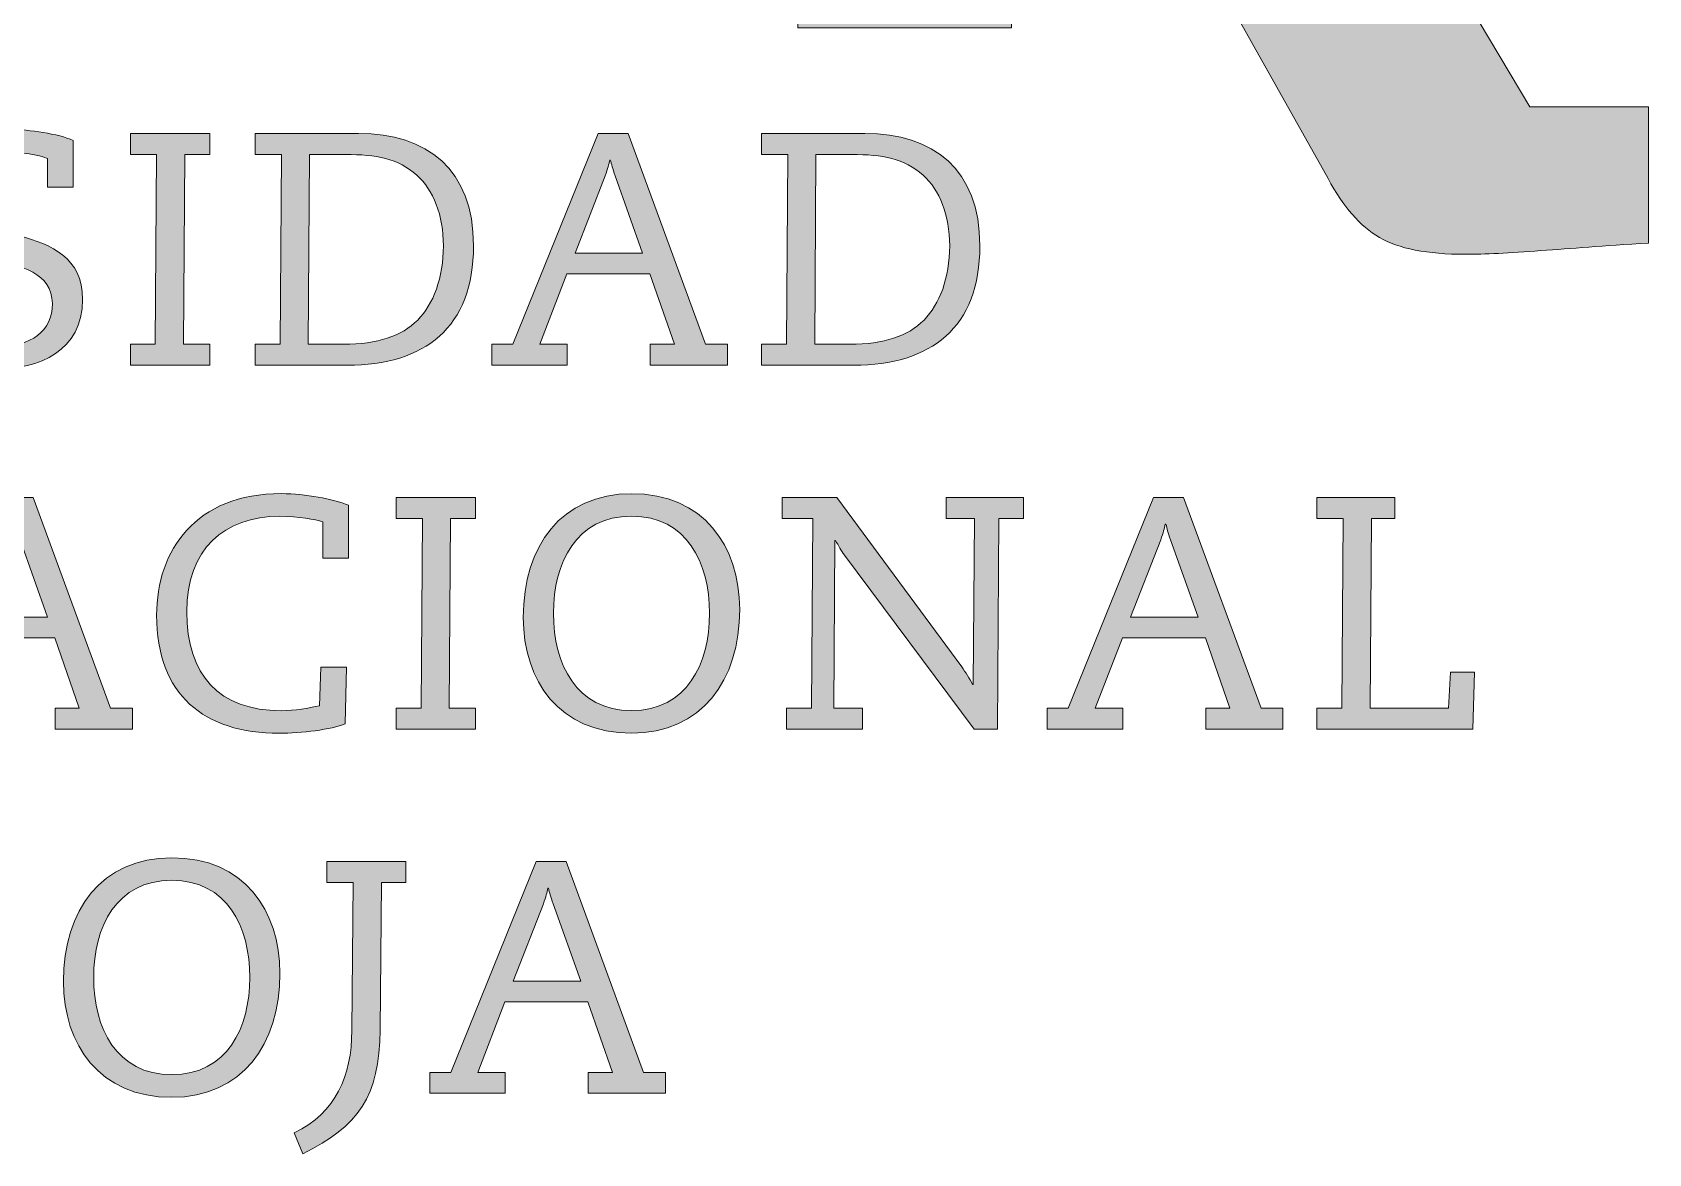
# Model space of a CAD drawing. Header units: centimetres. Extents: x 104.06 to 109.01, y 142.57 to 143.76.
# Drawn here: x 104.915 to 105.771, y 142.571 to 143.165 of the extents above; entities that cross this region are included whole.
import ezdxf

# ---------------------------------------------------------------- set-up
doc = ezdxf.new("R2010")
doc.units = ezdxf.units.CM
doc.header["$MEASUREMENT"] = 0
doc.layers.add('Capa 1', color=7, linetype='Continuous')

# ---------------------------------------------------------------- blocks, each defined once
blk = doc.blocks.new('block 4')
at = {"layer": 'Capa 1', "true_color": 0x0a95c8}
h = blk.add_hatch(color=142, dxfattribs=at)
h.dxf.hatch_style = 2
edge = h.paths.add_edge_path()
edge.add_spline(control_points=[(104.859, 143.01953), (104.859, 143.01953), (104.87318, 143.01953), (104.87318, 143.01953), (104.87318, 143.01953), (104.87318, 143.00285), (104.87318, 143.00285), (104.8788, 142.99956), (104.88937, 142.99833), (104.89697, 142.99833), (104.91435, 142.99833), (104.92576, 143.00632), (104.92576, 143.02107), (104.92576, 143.0539), (104.85917, 143.03441), (104.85917, 143.0784), (104.85917, 143.09328), (104.86786, 143.11325), (104.90417, 143.11325), (104.91294, 143.11325), (104.9291, 143.11097), (104.93674, 143.1075), (104.93674, 143.1075), (104.93674, 143.0827), (104.93674, 143.0827), (104.93674, 143.0827), (104.92317, 143.0827), (104.92317, 143.0827), (104.92317, 143.0827), (104.92317, 143.09798), (104.92317, 143.09798), (104.9187, 143.09986), (104.90864, 143.10123), (104.90285, 143.10123), (104.8899, 143.10123), (104.87511, 143.09626), (104.87511, 143.08011), (104.87511, 143.04885), (104.94178, 143.06848), (104.94178, 143.02317), (104.94178, 142.99605), (104.91887, 142.98635), (104.89543, 142.98635), (104.8755, 142.98635), (104.86576, 142.99104), (104.859, 142.99245), (104.859, 142.99245), (104.859, 143.01953), (104.859, 143.01953)], knot_values=[0, 0, 0, 0, 1, 1, 1, 2, 2, 2, 3, 3, 3, 4, 4, 4, 5, 5, 5, 6, 6, 6, 7, 7, 7, 8, 8, 8, 9, 9, 9, 10, 10, 10, 11, 11, 11, 12, 12, 12, 13, 13, 13, 14, 14, 14, 15, 15, 15, 16, 16, 16, 16], degree=3, periodic=1)
h = blk.add_hatch(color=142, dxfattribs=at)
h.dxf.hatch_style = 2
h.paths.add_polyline_path([(104.98099, 143.10004), (104.96707, 143.10004), (104.96707, 143.11115), (105.00908, 143.11115), (105.00908, 143.10004), (104.99591, 143.10004), (104.99521, 142.99956), (105.00908, 142.99956), (105.00908, 142.98845), (104.96707, 142.98845), (104.96707, 142.99956), (104.98028, 142.99956)])
h = blk.add_hatch(color=142, dxfattribs=at)
h.dxf.hatch_style = 2
edge = h.paths.add_edge_path()
edge.add_spline(control_points=[(105.06128, 142.99956), (105.06128, 142.99956), (105.08001, 142.99956), (105.08001, 142.99956), (105.09793, 142.99956), (105.11057, 143.00373), (105.11926, 143.01238), (105.12742, 143.02072), (105.13282, 143.03463), (105.13282, 143.05166), (105.13282, 143.06795), (105.12742, 143.08129), (105.11878, 143.08907), (105.10868, 143.09798), (105.09727, 143.10004), (105.08094, 143.10004), (105.08094, 143.10004), (105.06198, 143.10004), (105.06198, 143.10004), (105.06198, 143.10004), (105.06128, 142.99956), (105.06128, 142.99956)], knot_values=[0, 0, 0, 0, 1, 1, 1, 2, 2, 2, 3, 3, 3, 4, 4, 4, 5, 5, 5, 6, 6, 6, 7, 7, 7, 7], degree=3, periodic=1)
edge = h.paths.add_edge_path()
edge.add_spline(control_points=[(105.04709, 143.10004), (105.04709, 143.10004), (105.03318, 143.10004), (105.03318, 143.10004), (105.03318, 143.10004), (105.03318, 143.11115), (105.03318, 143.11115), (105.03318, 143.11115), (105.08787, 143.11115), (105.08787, 143.11115), (105.12409, 143.11115), (105.14876, 143.09227), (105.14876, 143.05166), (105.14876, 143.00843), (105.1229, 142.98845), (105.08195, 142.98845), (105.08195, 142.98845), (105.03318, 142.98845), (105.03318, 142.98845), (105.03318, 142.98845), (105.03318, 142.99956), (105.03318, 142.99956), (105.03318, 142.99956), (105.04635, 142.99956), (105.04635, 142.99956), (105.04635, 142.99956), (105.04709, 143.10004), (105.04709, 143.10004)], knot_values=[0, 0, 0, 0, 1, 1, 1, 2, 2, 2, 3, 3, 3, 4, 4, 4, 5, 5, 5, 6, 6, 6, 7, 7, 7, 8, 8, 8, 9, 9, 9, 9], degree=3, periodic=1)
h = blk.add_hatch(color=142, dxfattribs=at)
h.dxf.hatch_style = 2
edge = h.paths.add_edge_path()
edge.add_spline(control_points=[(105.23827, 143.0478), (105.23827, 143.0478), (105.22369, 143.08876), (105.22369, 143.08876), (105.22233, 143.09275), (105.2218, 143.09482), (105.22132, 143.0971), (105.22132, 143.0971), (105.22092, 143.0971), (105.22092, 143.0971), (105.2204, 143.09482), (105.21991, 143.09275), (105.21847, 143.08876), (105.21847, 143.08876), (105.20253, 143.0478), (105.20253, 143.0478), (105.20253, 143.0478), (105.23827, 143.0478), (105.23827, 143.0478)], knot_values=[0, 0, 0, 0, 1, 1, 1, 2, 2, 2, 3, 3, 3, 4, 4, 4, 5, 5, 5, 6, 6, 6, 6], degree=3, periodic=1)
h.paths.add_polyline_path([(105.15846, 142.99956), (105.16952, 142.99956), (105.21469, 143.11115), (105.23067, 143.11115), (105.27158, 142.99956), (105.28322, 142.99956), (105.28322, 142.98845), (105.24226, 142.98845), (105.24226, 142.99956), (105.25508, 142.99956), (105.24213, 143.03687), (105.19818, 143.03687), (105.18379, 142.99956), (105.1984, 142.99956), (105.1984, 142.98845), (105.15846, 142.98845)])
h = blk.add_hatch(color=142, dxfattribs=at)
h.dxf.hatch_style = 2
edge = h.paths.add_edge_path()
edge.add_spline(control_points=[(105.32939, 142.99956), (105.32939, 142.99956), (105.34809, 142.99956), (105.34809, 142.99956), (105.366, 142.99956), (105.37865, 143.00373), (105.38729, 143.01238), (105.3955, 143.02072), (105.40086, 143.03463), (105.40086, 143.05166), (105.40086, 143.06795), (105.3955, 143.08129), (105.38681, 143.08907), (105.37671, 143.09798), (105.3653, 143.10004), (105.34897, 143.10004), (105.34897, 143.10004), (105.33005, 143.10004), (105.33005, 143.10004), (105.33005, 143.10004), (105.32939, 142.99956), (105.32939, 142.99956)], knot_values=[0, 0, 0, 0, 1, 1, 1, 2, 2, 2, 3, 3, 3, 4, 4, 4, 5, 5, 5, 6, 6, 6, 7, 7, 7, 7], degree=3, periodic=1)
edge = h.paths.add_edge_path()
edge.add_spline(control_points=[(105.31513, 143.10004), (105.31513, 143.10004), (105.30126, 143.10004), (105.30126, 143.10004), (105.30126, 143.10004), (105.30126, 143.11115), (105.30126, 143.11115), (105.30126, 143.11115), (105.35591, 143.11115), (105.35591, 143.11115), (105.39217, 143.11115), (105.41684, 143.09227), (105.41684, 143.05166), (105.41684, 143.00843), (105.39103, 142.98845), (105.35003, 142.98845), (105.35003, 142.98845), (105.30126, 142.98845), (105.30126, 142.98845), (105.30126, 142.98845), (105.30126, 142.99956), (105.30126, 142.99956), (105.30126, 142.99956), (105.31443, 142.99956), (105.31443, 142.99956), (105.31443, 142.99956), (105.31513, 143.10004), (105.31513, 143.10004)], knot_values=[0, 0, 0, 0, 1, 1, 1, 2, 2, 2, 3, 3, 3, 4, 4, 4, 5, 5, 5, 6, 6, 6, 7, 7, 7, 8, 8, 8, 9, 9, 9, 9], degree=3, periodic=1)
h = blk.add_hatch(color=142, dxfattribs=at)
h.dxf.hatch_style = 2
edge = h.paths.add_edge_path()
edge.add_spline(control_points=[(104.92322, 142.85505), (104.92322, 142.85505), (104.90864, 142.89596), (104.90864, 142.89596), (104.90728, 142.89996), (104.90671, 142.90202), (104.90623, 142.9043), (104.90623, 142.9043), (104.90583, 142.9043), (104.90583, 142.9043), (104.90531, 142.90202), (104.90483, 142.89996), (104.90342, 142.89596), (104.90342, 142.89596), (104.88748, 142.85505), (104.88748, 142.85505), (104.88748, 142.85505), (104.92322, 142.85505), (104.92322, 142.85505)], knot_values=[0, 0, 0, 0, 1, 1, 1, 2, 2, 2, 3, 3, 3, 4, 4, 4, 5, 5, 5, 6, 6, 6, 6], degree=3, periodic=1)
h.paths.add_polyline_path([(104.84337, 142.80677), (104.85448, 142.80677), (104.89964, 142.91839), (104.91558, 142.91839), (104.95654, 142.80677), (104.96817, 142.80677), (104.96817, 142.7957), (104.92721, 142.7957), (104.92721, 142.80677), (104.94003, 142.80677), (104.92708, 142.84408), (104.88314, 142.84408), (104.86874, 142.80677), (104.88332, 142.80677), (104.88332, 142.7957), (104.84337, 142.7957)])
h = blk.add_hatch(color=142, dxfattribs=at)
h.dxf.hatch_style = 2
edge = h.paths.add_edge_path()
edge.add_spline(control_points=[(105.08252, 142.88626), (105.08252, 142.88626), (105.06895, 142.88626), (105.06895, 142.88626), (105.06895, 142.88626), (105.06895, 142.90553), (105.06895, 142.90553), (105.06479, 142.90676), (105.05627, 142.90847), (105.04626, 142.90847), (105.01672, 142.90847), (104.99692, 142.89096), (104.99692, 142.85795), (104.99692, 142.8245), (105.014, 142.80553), (105.04692, 142.80553), (105.05438, 142.80553), (105.06136, 142.80681), (105.06724, 142.80817), (105.06724, 142.80817), (105.06795, 142.82849), (105.06795, 142.82849), (105.06795, 142.82849), (105.08147, 142.82849), (105.08147, 142.82849), (105.08147, 142.82849), (105.08076, 142.79864), (105.08076, 142.79864), (105.07365, 142.79548), (105.05736, 142.7936), (105.04587, 142.7936), (105.00596, 142.7936), (104.98099, 142.81388), (104.98099, 142.85606), (104.98099, 142.89043), (105.00162, 142.92046), (105.04709, 142.92046), (105.05996, 142.92046), (105.07418, 142.91752), (105.08252, 142.91435), (105.08252, 142.91435), (105.08252, 142.88626), (105.08252, 142.88626)], knot_values=[0, 0, 0, 0, 1, 1, 1, 2, 2, 2, 3, 3, 3, 4, 4, 4, 5, 5, 5, 6, 6, 6, 7, 7, 7, 8, 8, 8, 9, 9, 9, 10, 10, 10, 11, 11, 11, 12, 12, 12, 13, 13, 13, 14, 14, 14, 14], degree=3, periodic=1)
h = blk.add_hatch(color=142, dxfattribs=at)
h.dxf.hatch_style = 2
h.paths.add_polyline_path([(105.12167, 142.90729), (105.10776, 142.90729), (105.10776, 142.91835), (105.14981, 142.91835), (105.14981, 142.90729), (105.1366, 142.90729), (105.1359, 142.80681), (105.14981, 142.80681), (105.14981, 142.79566), (105.10776, 142.79566), (105.10776, 142.80681), (105.12097, 142.80681)])
h = blk.add_hatch(color=142, dxfattribs=at)
h.dxf.hatch_style = 2
edge = h.paths.add_edge_path()
edge.add_spline(control_points=[(105.23238, 142.80558), (105.2617, 142.80558), (105.27369, 142.83021), (105.27369, 142.85711), (105.27369, 142.88381), (105.2617, 142.90852), (105.23238, 142.90852), (105.20306, 142.90852), (105.19112, 142.88381), (105.19112, 142.85711), (105.19112, 142.83021), (105.20306, 142.80558), (105.23238, 142.80558)], knot_values=[0, 0, 0, 0, 0.035278, 0.035278, 0.035278, 0.070556, 0.070556, 0.070556, 0.105833, 0.105833, 0.105833, 0.141111, 0.141111, 0.141111, 0.141111], degree=3, periodic=0)
edge.add_line((105.23238, 142.80558), (105.23238, 142.80558))
edge = h.paths.add_edge_path()
edge.add_spline(control_points=[(105.23238, 142.92041), (105.27057, 142.92041), (105.28967, 142.89267), (105.28967, 142.85918), (105.28967, 142.82134), (105.26952, 142.7936), (105.23238, 142.7936), (105.19419, 142.7936), (105.1751, 142.82134), (105.1751, 142.85488), (105.1751, 142.89267), (105.19524, 142.92041), (105.23238, 142.92041)], knot_values=[0, 0, 0, 0, 0.035278, 0.035278, 0.035278, 0.070556, 0.070556, 0.070556, 0.105833, 0.105833, 0.105833, 0.141111, 0.141111, 0.141111, 0.141111], degree=3, periodic=0)
edge.add_line((105.23238, 142.92041), (105.23238, 142.92041))
h = blk.add_hatch(color=142, dxfattribs=at)
h.dxf.hatch_style = 2
edge = h.paths.add_edge_path()
edge.add_spline(control_points=[(105.32834, 142.90729), (105.32834, 142.90729), (105.31219, 142.90729), (105.31219, 142.90729), (105.31219, 142.90729), (105.31219, 142.91835), (105.31219, 142.91835), (105.31219, 142.91835), (105.34116, 142.91835), (105.34116, 142.91835), (105.34116, 142.91835), (105.40727, 142.82867), (105.40727, 142.82867), (105.40933, 142.82586), (105.41126, 142.82257), (105.41301, 142.81945), (105.41301, 142.81945), (105.41332, 142.81945), (105.41332, 142.81945), (105.41332, 142.81945), (105.41403, 142.90729), (105.41403, 142.90729), (105.41403, 142.90729), (105.39897, 142.90729), (105.39897, 142.90729), (105.39897, 142.90729), (105.39897, 142.91835), (105.39897, 142.91835), (105.39897, 142.91835), (105.43993, 142.91835), (105.43993, 142.91835), (105.43993, 142.91835), (105.43993, 142.90729), (105.43993, 142.90729), (105.43993, 142.90729), (105.42693, 142.90729), (105.42693, 142.90729), (105.42693, 142.90729), (105.42619, 142.79566), (105.42619, 142.79566), (105.42619, 142.79566), (105.41385, 142.79566), (105.41385, 142.79566), (105.41385, 142.79566), (105.34515, 142.8878), (105.34515, 142.8878), (105.34344, 142.89026), (105.3419, 142.89302), (105.34046, 142.89565), (105.34046, 142.89565), (105.34011, 142.89565), (105.34011, 142.89565), (105.34011, 142.89565), (105.33944, 142.80681), (105.33944, 142.80681), (105.33944, 142.80681), (105.35468, 142.80681), (105.35468, 142.80681), (105.35468, 142.80681), (105.35468, 142.79566), (105.35468, 142.79566), (105.35468, 142.79566), (105.31443, 142.79566), (105.31443, 142.79566), (105.31443, 142.79566), (105.31443, 142.80681), (105.31443, 142.80681), (105.31443, 142.80681), (105.32764, 142.80681), (105.32764, 142.80681), (105.32764, 142.80681), (105.32834, 142.90729), (105.32834, 142.90729)], knot_values=[0, 0, 0, 0, 1, 1, 1, 2, 2, 2, 3, 3, 3, 4, 4, 4, 5, 5, 5, 6, 6, 6, 7, 7, 7, 8, 8, 8, 9, 9, 9, 10, 10, 10, 11, 11, 11, 12, 12, 12, 13, 13, 13, 14, 14, 14, 15, 15, 15, 16, 16, 16, 17, 17, 17, 18, 18, 18, 19, 19, 19, 20, 20, 20, 21, 21, 21, 22, 22, 22, 23, 23, 23, 24, 24, 24, 24], degree=3, periodic=1)
h = blk.add_hatch(color=142, dxfattribs=at)
h.dxf.hatch_style = 2
h.paths.add_polyline_path([(105.60919, 142.90729), (105.59532, 142.90729), (105.59532, 142.91835), (105.63663, 142.91835), (105.63663, 142.90729), (105.62411, 142.90729), (105.62346, 142.80681), (105.66494, 142.80681), (105.66599, 142.82586), (105.67881, 142.82586), (105.67776, 142.79566), (105.59532, 142.79566), (105.59532, 142.80681), (105.60853, 142.80681)])
h = blk.add_hatch(color=142, dxfattribs=at)
h.dxf.hatch_style = 2
edge = h.paths.add_edge_path()
edge.add_spline(control_points=[(104.98898, 142.61279), (105.0183, 142.61279), (105.03028, 142.63746), (105.03028, 142.66432), (105.03028, 142.69106), (105.0183, 142.71572), (104.98898, 142.71572), (104.95965, 142.71572), (104.94767, 142.69106), (104.94767, 142.66432), (104.94767, 142.63746), (104.95965, 142.61279), (104.98898, 142.61279)], knot_values=[0, 0, 0, 0, 0.035278, 0.035278, 0.035278, 0.070556, 0.070556, 0.070556, 0.105833, 0.105833, 0.105833, 0.141111, 0.141111, 0.141111, 0.141111], degree=3, periodic=0)
edge.add_line((104.98898, 142.61279), (104.98898, 142.61279))
edge = h.paths.add_edge_path()
edge.add_spline(control_points=[(104.98898, 142.72766), (105.02717, 142.72766), (105.04622, 142.69988), (105.04622, 142.66643), (105.04622, 142.62859), (105.02611, 142.6008), (104.98898, 142.6008), (104.95078, 142.6008), (104.93169, 142.62859), (104.93169, 142.66208), (104.93169, 142.69988), (104.95179, 142.72766), (104.98898, 142.72766)], knot_values=[0, 0, 0, 0, 0.035278, 0.035278, 0.035278, 0.070556, 0.070556, 0.070556, 0.105833, 0.105833, 0.105833, 0.141111, 0.141111, 0.141111, 0.141111], degree=3, periodic=0)
edge.add_line((104.98898, 142.72766), (104.98898, 142.72766))
h = blk.add_hatch(color=142, dxfattribs=at)
h.dxf.hatch_style = 2
edge = h.paths.add_edge_path()
edge.add_spline(control_points=[(105.07102, 142.7256), (105.07102, 142.7256), (105.11285, 142.7256), (105.11285, 142.7256), (105.11285, 142.7256), (105.11285, 142.7145), (105.11285, 142.7145), (105.11285, 142.7145), (105.09999, 142.7145), (105.09999, 142.7145), (105.09999, 142.7145), (105.09933, 142.63653), (105.09933, 142.63653), (105.09898, 142.60111), (105.08783, 142.5854), (105.05838, 142.57095), (105.05838, 142.57095), (105.05381, 142.58206), (105.05381, 142.58206), (105.07602, 142.59268), (105.08419, 142.61208), (105.08436, 142.63618), (105.08436, 142.63618), (105.08506, 142.7145), (105.08506, 142.7145), (105.08506, 142.7145), (105.07102, 142.7145), (105.07102, 142.7145), (105.07102, 142.7145), (105.07102, 142.7256), (105.07102, 142.7256)], knot_values=[0, 0, 0, 0, 1, 1, 1, 2, 2, 2, 3, 3, 3, 4, 4, 4, 5, 5, 5, 6, 6, 6, 7, 7, 7, 8, 8, 8, 9, 9, 9, 10, 10, 10, 10], degree=3, periodic=1)
h = blk.add_hatch(color=142, dxfattribs=at)
h.dxf.hatch_style = 2
edge = h.paths.add_edge_path()
edge.add_spline(control_points=[(105.20552, 142.66226), (105.20552, 142.66226), (105.1909, 142.70321), (105.1909, 142.70321), (105.18954, 142.70717), (105.18901, 142.70927), (105.18848, 142.71155), (105.18848, 142.71155), (105.18813, 142.71155), (105.18813, 142.71155), (105.18765, 142.70927), (105.18713, 142.70717), (105.18572, 142.70321), (105.18572, 142.70321), (105.16974, 142.66226), (105.16974, 142.66226), (105.16974, 142.66226), (105.20552, 142.66226), (105.20552, 142.66226)], knot_values=[0, 0, 0, 0, 1, 1, 1, 2, 2, 2, 3, 3, 3, 4, 4, 4, 5, 5, 5, 6, 6, 6, 6], degree=3, periodic=1)
h.paths.add_polyline_path([(105.12567, 142.61401), (105.13677, 142.61401), (105.1819, 142.7256), (105.19788, 142.7256), (105.23883, 142.61401), (105.25047, 142.61401), (105.25047, 142.60291), (105.20947, 142.60291), (105.20947, 142.61401), (105.22233, 142.61401), (105.20934, 142.65133), (105.1654, 142.65133), (105.151, 142.61401), (105.16557, 142.61401), (105.16557, 142.60291), (105.12567, 142.60291)])
at = {"layer": 'Capa 1', "lineweight": 0}
for points in [[(104.98099, 143.10004), (104.96707, 143.10004), (104.96707, 143.11115), (105.00908, 143.11115), (105.00908, 143.10004), (104.99591, 143.10004), (104.99521, 142.99956), (105.00908, 142.99956), (105.00908, 142.98845), (104.96707, 142.98845), (104.96707, 142.99956), (104.98028, 142.99956), (104.98099, 143.10004)], [(105.15846, 142.99956), (105.16952, 142.99956), (105.21469, 143.11115), (105.23067, 143.11115), (105.27158, 142.99956), (105.28322, 142.99956), (105.28322, 142.98845), (105.24226, 142.98845), (105.24226, 142.99956), (105.25508, 142.99956), (105.24213, 143.03687), (105.19818, 143.03687), (105.18379, 142.99956), (105.1984, 142.99956), (105.1984, 142.98845), (105.15846, 142.98845), (105.15846, 142.99956)], [(104.84337, 142.80677), (104.85448, 142.80677), (104.89964, 142.91839), (104.91558, 142.91839), (104.95654, 142.80677), (104.96817, 142.80677), (104.96817, 142.7957), (104.92721, 142.7957), (104.92721, 142.80677), (104.94003, 142.80677), (104.92708, 142.84408), (104.88314, 142.84408), (104.86874, 142.80677), (104.88332, 142.80677), (104.88332, 142.7957), (104.84337, 142.7957), (104.84337, 142.80677)], [(105.12167, 142.90729), (105.10776, 142.90729), (105.10776, 142.91835), (105.14981, 142.91835), (105.14981, 142.90729), (105.1366, 142.90729), (105.1359, 142.80681), (105.14981, 142.80681), (105.14981, 142.79566), (105.10776, 142.79566), (105.10776, 142.80681), (105.12097, 142.80681), (105.12167, 142.90729)], [(105.60919, 142.90729), (105.59532, 142.90729), (105.59532, 142.91835), (105.63663, 142.91835), (105.63663, 142.90729), (105.62411, 142.90729), (105.62346, 142.80681), (105.66494, 142.80681), (105.66599, 142.82586), (105.67881, 142.82586), (105.67776, 142.79566), (105.59532, 142.79566), (105.59532, 142.80681), (105.60853, 142.80681), (105.60919, 142.90729)], [(105.12567, 142.61401), (105.13677, 142.61401), (105.1819, 142.7256), (105.19788, 142.7256), (105.23883, 142.61401), (105.25047, 142.61401), (105.25047, 142.60291), (105.20947, 142.60291), (105.20947, 142.61401), (105.22233, 142.61401), (105.20934, 142.65133), (105.1654, 142.65133), (105.151, 142.61401), (105.16557, 142.61401), (105.16557, 142.60291), (105.12567, 142.60291), (105.12567, 142.61401)]]:
    blk.add_lwpolyline(points, dxfattribs=at)
for points, knots in [([(104.859, 143.01953), (104.859, 143.01953), (104.87318, 143.01953), (104.87318, 143.01953), (104.87318, 143.01953), (104.87318, 143.00285), (104.87318, 143.00285), (104.8788, 142.99956), (104.88937, 142.99833), (104.89697, 142.99833), (104.91435, 142.99833), (104.92576, 143.00632), (104.92576, 143.02107), (104.92576, 143.0539), (104.85917, 143.03441), (104.85917, 143.0784), (104.85917, 143.09328), (104.86786, 143.11325), (104.90417, 143.11325), (104.91294, 143.11325), (104.9291, 143.11097), (104.93674, 143.1075), (104.93674, 143.1075), (104.93674, 143.0827), (104.93674, 143.0827), (104.93674, 143.0827), (104.92317, 143.0827), (104.92317, 143.0827), (104.92317, 143.0827), (104.92317, 143.09798), (104.92317, 143.09798), (104.9187, 143.09986), (104.90864, 143.10123), (104.90285, 143.10123), (104.8899, 143.10123), (104.87511, 143.09626), (104.87511, 143.08011), (104.87511, 143.04885), (104.94178, 143.06848), (104.94178, 143.02317), (104.94178, 142.99605), (104.91887, 142.98635), (104.89543, 142.98635), (104.8755, 142.98635), (104.86576, 142.99104), (104.859, 142.99245), (104.859, 142.99245), (104.859, 143.01953), (104.859, 143.01953)], [0, 0, 0, 0, 1, 1, 1, 2, 2, 2, 3, 3, 3, 4, 4, 4, 5, 5, 5, 6, 6, 6, 7, 7, 7, 8, 8, 8, 9, 9, 9, 10, 10, 10, 11, 11, 11, 12, 12, 12, 13, 13, 13, 14, 14, 14, 15, 15, 15, 16, 16, 16, 16]), ([(105.04709, 143.10004), (105.04709, 143.10004), (105.03318, 143.10004), (105.03318, 143.10004), (105.03318, 143.10004), (105.03318, 143.11115), (105.03318, 143.11115), (105.03318, 143.11115), (105.08787, 143.11115), (105.08787, 143.11115), (105.12409, 143.11115), (105.14876, 143.09227), (105.14876, 143.05166), (105.14876, 143.00843), (105.1229, 142.98845), (105.08195, 142.98845), (105.08195, 142.98845), (105.03318, 142.98845), (105.03318, 142.98845), (105.03318, 142.98845), (105.03318, 142.99956), (105.03318, 142.99956), (105.03318, 142.99956), (105.04635, 142.99956), (105.04635, 142.99956), (105.04635, 142.99956), (105.04709, 143.10004), (105.04709, 143.10004)], [0, 0, 0, 0, 1, 1, 1, 2, 2, 2, 3, 3, 3, 4, 4, 4, 5, 5, 5, 6, 6, 6, 7, 7, 7, 8, 8, 8, 9, 9, 9, 9]), ([(105.31513, 143.10004), (105.31513, 143.10004), (105.30126, 143.10004), (105.30126, 143.10004), (105.30126, 143.10004), (105.30126, 143.11115), (105.30126, 143.11115), (105.30126, 143.11115), (105.35591, 143.11115), (105.35591, 143.11115), (105.39217, 143.11115), (105.41684, 143.09227), (105.41684, 143.05166), (105.41684, 143.00843), (105.39103, 142.98845), (105.35003, 142.98845), (105.35003, 142.98845), (105.30126, 142.98845), (105.30126, 142.98845), (105.30126, 142.98845), (105.30126, 142.99956), (105.30126, 142.99956), (105.30126, 142.99956), (105.31443, 142.99956), (105.31443, 142.99956), (105.31443, 142.99956), (105.31513, 143.10004), (105.31513, 143.10004)], [0, 0, 0, 0, 1, 1, 1, 2, 2, 2, 3, 3, 3, 4, 4, 4, 5, 5, 5, 6, 6, 6, 7, 7, 7, 8, 8, 8, 9, 9, 9, 9]), ([(105.06128, 142.99956), (105.06128, 142.99956), (105.08001, 142.99956), (105.08001, 142.99956), (105.09793, 142.99956), (105.11057, 143.00373), (105.11926, 143.01238), (105.12742, 143.02072), (105.13282, 143.03463), (105.13282, 143.05166), (105.13282, 143.06795), (105.12742, 143.08129), (105.11878, 143.08907), (105.10868, 143.09798), (105.09727, 143.10004), (105.08094, 143.10004), (105.08094, 143.10004), (105.06198, 143.10004), (105.06198, 143.10004), (105.06198, 143.10004), (105.06128, 142.99956), (105.06128, 142.99956)], [0, 0, 0, 0, 1, 1, 1, 2, 2, 2, 3, 3, 3, 4, 4, 4, 5, 5, 5, 6, 6, 6, 7, 7, 7, 7]), ([(105.23827, 143.0478), (105.23827, 143.0478), (105.22369, 143.08876), (105.22369, 143.08876), (105.22233, 143.09275), (105.2218, 143.09482), (105.22132, 143.0971), (105.22132, 143.0971), (105.22092, 143.0971), (105.22092, 143.0971), (105.2204, 143.09482), (105.21991, 143.09275), (105.21847, 143.08876), (105.21847, 143.08876), (105.20253, 143.0478), (105.20253, 143.0478), (105.20253, 143.0478), (105.23827, 143.0478), (105.23827, 143.0478)], [0, 0, 0, 0, 1, 1, 1, 2, 2, 2, 3, 3, 3, 4, 4, 4, 5, 5, 5, 6, 6, 6, 6]), ([(105.32939, 142.99956), (105.32939, 142.99956), (105.34809, 142.99956), (105.34809, 142.99956), (105.366, 142.99956), (105.37865, 143.00373), (105.38729, 143.01238), (105.3955, 143.02072), (105.40086, 143.03463), (105.40086, 143.05166), (105.40086, 143.06795), (105.3955, 143.08129), (105.38681, 143.08907), (105.37671, 143.09798), (105.3653, 143.10004), (105.34897, 143.10004), (105.34897, 143.10004), (105.33005, 143.10004), (105.33005, 143.10004), (105.33005, 143.10004), (105.32939, 142.99956), (105.32939, 142.99956)], [0, 0, 0, 0, 1, 1, 1, 2, 2, 2, 3, 3, 3, 4, 4, 4, 5, 5, 5, 6, 6, 6, 7, 7, 7, 7]), ([(105.08252, 142.88626), (105.08252, 142.88626), (105.06895, 142.88626), (105.06895, 142.88626), (105.06895, 142.88626), (105.06895, 142.90553), (105.06895, 142.90553), (105.06479, 142.90676), (105.05627, 142.90847), (105.04626, 142.90847), (105.01672, 142.90847), (104.99692, 142.89096), (104.99692, 142.85795), (104.99692, 142.8245), (105.014, 142.80553), (105.04692, 142.80553), (105.05438, 142.80553), (105.06136, 142.80681), (105.06724, 142.80817), (105.06724, 142.80817), (105.06795, 142.82849), (105.06795, 142.82849), (105.06795, 142.82849), (105.08147, 142.82849), (105.08147, 142.82849), (105.08147, 142.82849), (105.08076, 142.79864), (105.08076, 142.79864), (105.07365, 142.79548), (105.05736, 142.7936), (105.04587, 142.7936), (105.00596, 142.7936), (104.98099, 142.81388), (104.98099, 142.85606), (104.98099, 142.89043), (105.00162, 142.92046), (105.04709, 142.92046), (105.05996, 142.92046), (105.07418, 142.91752), (105.08252, 142.91435), (105.08252, 142.91435), (105.08252, 142.88626), (105.08252, 142.88626)], [0, 0, 0, 0, 1, 1, 1, 2, 2, 2, 3, 3, 3, 4, 4, 4, 5, 5, 5, 6, 6, 6, 7, 7, 7, 8, 8, 8, 9, 9, 9, 10, 10, 10, 11, 11, 11, 12, 12, 12, 13, 13, 13, 14, 14, 14, 14]), ([(105.23238, 142.92041), (105.27057, 142.92041), (105.28967, 142.89267), (105.28967, 142.85918), (105.28967, 142.82134), (105.26952, 142.7936), (105.23238, 142.7936), (105.19419, 142.7936), (105.1751, 142.82134), (105.1751, 142.85488), (105.1751, 142.89267), (105.19524, 142.92041), (105.23238, 142.92041)], [0, 0, 0, 0, 1, 1, 1, 2, 2, 2, 3, 3, 3, 4, 4, 4, 4]), ([(105.32834, 142.90729), (105.32834, 142.90729), (105.31219, 142.90729), (105.31219, 142.90729), (105.31219, 142.90729), (105.31219, 142.91835), (105.31219, 142.91835), (105.31219, 142.91835), (105.34116, 142.91835), (105.34116, 142.91835), (105.34116, 142.91835), (105.40727, 142.82867), (105.40727, 142.82867), (105.40933, 142.82586), (105.41126, 142.82257), (105.41301, 142.81945), (105.41301, 142.81945), (105.41332, 142.81945), (105.41332, 142.81945), (105.41332, 142.81945), (105.41403, 142.90729), (105.41403, 142.90729), (105.41403, 142.90729), (105.39897, 142.90729), (105.39897, 142.90729), (105.39897, 142.90729), (105.39897, 142.91835), (105.39897, 142.91835), (105.39897, 142.91835), (105.43993, 142.91835), (105.43993, 142.91835), (105.43993, 142.91835), (105.43993, 142.90729), (105.43993, 142.90729), (105.43993, 142.90729), (105.42693, 142.90729), (105.42693, 142.90729), (105.42693, 142.90729), (105.42619, 142.79566), (105.42619, 142.79566), (105.42619, 142.79566), (105.41385, 142.79566), (105.41385, 142.79566), (105.41385, 142.79566), (105.34515, 142.8878), (105.34515, 142.8878), (105.34344, 142.89026), (105.3419, 142.89302), (105.34046, 142.89565), (105.34046, 142.89565), (105.34011, 142.89565), (105.34011, 142.89565), (105.34011, 142.89565), (105.33944, 142.80681), (105.33944, 142.80681), (105.33944, 142.80681), (105.35468, 142.80681), (105.35468, 142.80681), (105.35468, 142.80681), (105.35468, 142.79566), (105.35468, 142.79566), (105.35468, 142.79566), (105.31443, 142.79566), (105.31443, 142.79566), (105.31443, 142.79566), (105.31443, 142.80681), (105.31443, 142.80681), (105.31443, 142.80681), (105.32764, 142.80681), (105.32764, 142.80681), (105.32764, 142.80681), (105.32834, 142.90729), (105.32834, 142.90729)], [0, 0, 0, 0, 1, 1, 1, 2, 2, 2, 3, 3, 3, 4, 4, 4, 5, 5, 5, 6, 6, 6, 7, 7, 7, 8, 8, 8, 9, 9, 9, 10, 10, 10, 11, 11, 11, 12, 12, 12, 13, 13, 13, 14, 14, 14, 15, 15, 15, 16, 16, 16, 17, 17, 17, 18, 18, 18, 19, 19, 19, 20, 20, 20, 21, 21, 21, 22, 22, 22, 23, 23, 23, 24, 24, 24, 24]), ([(105.23238, 142.80558), (105.2617, 142.80558), (105.27369, 142.83021), (105.27369, 142.85711), (105.27369, 142.88381), (105.2617, 142.90852), (105.23238, 142.90852), (105.20306, 142.90852), (105.19112, 142.88381), (105.19112, 142.85711), (105.19112, 142.83021), (105.20306, 142.80558), (105.23238, 142.80558)], [0, 0, 0, 0, 1, 1, 1, 2, 2, 2, 3, 3, 3, 4, 4, 4, 4]), ([(104.92322, 142.85505), (104.92322, 142.85505), (104.90864, 142.89596), (104.90864, 142.89596), (104.90728, 142.89996), (104.90671, 142.90202), (104.90623, 142.9043), (104.90623, 142.9043), (104.90583, 142.9043), (104.90583, 142.9043), (104.90531, 142.90202), (104.90483, 142.89996), (104.90342, 142.89596), (104.90342, 142.89596), (104.88748, 142.85505), (104.88748, 142.85505), (104.88748, 142.85505), (104.92322, 142.85505), (104.92322, 142.85505)], [0, 0, 0, 0, 1, 1, 1, 2, 2, 2, 3, 3, 3, 4, 4, 4, 5, 5, 5, 6, 6, 6, 6]), ([(104.98898, 142.72766), (105.02717, 142.72766), (105.04622, 142.69988), (105.04622, 142.66643), (105.04622, 142.62859), (105.02611, 142.6008), (104.98898, 142.6008), (104.95078, 142.6008), (104.93169, 142.62859), (104.93169, 142.66208), (104.93169, 142.69988), (104.95179, 142.72766), (104.98898, 142.72766)], [0, 0, 0, 0, 1, 1, 1, 2, 2, 2, 3, 3, 3, 4, 4, 4, 4]), ([(105.07102, 142.7256), (105.07102, 142.7256), (105.11285, 142.7256), (105.11285, 142.7256), (105.11285, 142.7256), (105.11285, 142.7145), (105.11285, 142.7145), (105.11285, 142.7145), (105.09999, 142.7145), (105.09999, 142.7145), (105.09999, 142.7145), (105.09933, 142.63653), (105.09933, 142.63653), (105.09898, 142.60111), (105.08783, 142.5854), (105.05838, 142.57095), (105.05838, 142.57095), (105.05381, 142.58206), (105.05381, 142.58206), (105.07602, 142.59268), (105.08419, 142.61208), (105.08436, 142.63618), (105.08436, 142.63618), (105.08506, 142.7145), (105.08506, 142.7145), (105.08506, 142.7145), (105.07102, 142.7145), (105.07102, 142.7145), (105.07102, 142.7145), (105.07102, 142.7256), (105.07102, 142.7256)], [0, 0, 0, 0, 1, 1, 1, 2, 2, 2, 3, 3, 3, 4, 4, 4, 5, 5, 5, 6, 6, 6, 7, 7, 7, 8, 8, 8, 9, 9, 9, 10, 10, 10, 10]), ([(104.98898, 142.61279), (105.0183, 142.61279), (105.03028, 142.63746), (105.03028, 142.66432), (105.03028, 142.69106), (105.0183, 142.71572), (104.98898, 142.71572), (104.95965, 142.71572), (104.94767, 142.69106), (104.94767, 142.66432), (104.94767, 142.63746), (104.95965, 142.61279), (104.98898, 142.61279)], [0, 0, 0, 0, 1, 1, 1, 2, 2, 2, 3, 3, 3, 4, 4, 4, 4]), ([(105.20552, 142.66226), (105.20552, 142.66226), (105.1909, 142.70321), (105.1909, 142.70321), (105.18954, 142.70717), (105.18901, 142.70927), (105.18848, 142.71155), (105.18848, 142.71155), (105.18813, 142.71155), (105.18813, 142.71155), (105.18765, 142.70927), (105.18713, 142.70717), (105.18572, 142.70321), (105.18572, 142.70321), (105.16974, 142.66226), (105.16974, 142.66226), (105.16974, 142.66226), (105.20552, 142.66226), (105.20552, 142.66226)], [0, 0, 0, 0, 1, 1, 1, 2, 2, 2, 3, 3, 3, 4, 4, 4, 5, 5, 5, 6, 6, 6, 6])]:
    blk.add_open_spline(points, degree=3, knots=knots, dxfattribs=at)
blk = doc.blocks.new('block 3')
at = {"layer": 'Capa 1', "true_color": 0x0a95c8}
h = blk.add_hatch(color=142, dxfattribs=at)
h.dxf.hatch_style = 2
edge = h.paths.add_edge_path()
edge.add_spline(control_points=[(105.53237, 142.85505), (105.53237, 142.85505), (105.5178, 142.89596), (105.5178, 142.89596), (105.51644, 142.89996), (105.51587, 142.90202), (105.51538, 142.9043), (105.51538, 142.9043), (105.51499, 142.9043), (105.51499, 142.9043), (105.51446, 142.90202), (105.51398, 142.89996), (105.51257, 142.89596), (105.51257, 142.89596), (105.49664, 142.85505), (105.49664, 142.85505), (105.49664, 142.85505), (105.53237, 142.85505), (105.53237, 142.85505)], knot_values=[0, 0, 0, 0, 1, 1, 1, 2, 2, 2, 3, 3, 3, 4, 4, 4, 5, 5, 5, 6, 6, 6, 6], degree=3, periodic=1)
h.paths.add_polyline_path([(105.45253, 142.80677), (105.46367, 142.80677), (105.50875, 142.91839), (105.52473, 142.91839), (105.56569, 142.80677), (105.57732, 142.80677), (105.57732, 142.7957), (105.53641, 142.7957), (105.53641, 142.80677), (105.54923, 142.80677), (105.53624, 142.84408), (105.49229, 142.84408), (105.4779, 142.80677), (105.49247, 142.80677), (105.49247, 142.7957), (105.45253, 142.7957)])
at = {"layer": 'Capa 1', "lineweight": 0}
blk.add_lwpolyline([(105.45253, 142.80677), (105.46367, 142.80677), (105.50875, 142.91839), (105.52473, 142.91839), (105.56569, 142.80677), (105.57732, 142.80677), (105.57732, 142.7957), (105.53641, 142.7957), (105.53641, 142.80677), (105.54923, 142.80677), (105.53624, 142.84408), (105.49229, 142.84408), (105.4779, 142.80677), (105.49247, 142.80677), (105.49247, 142.7957), (105.45253, 142.7957), (105.45253, 142.80677)], dxfattribs=at)
blk.add_open_spline([(105.53237, 142.85505), (105.53237, 142.85505), (105.5178, 142.89596), (105.5178, 142.89596), (105.51644, 142.89996), (105.51587, 142.90202), (105.51538, 142.9043), (105.51538, 142.9043), (105.51499, 142.9043), (105.51499, 142.9043), (105.51446, 142.90202), (105.51398, 142.89996), (105.51257, 142.89596), (105.51257, 142.89596), (105.49664, 142.85505), (105.49664, 142.85505), (105.49664, 142.85505), (105.53237, 142.85505), (105.53237, 142.85505)], degree=3, knots=[0, 0, 0, 0, 1, 1, 1, 2, 2, 2, 3, 3, 3, 4, 4, 4, 5, 5, 5, 6, 6, 6, 6], dxfattribs=at)
at = {"layer": 'Capa 1'}
blk.add_blockref('block 4', (0, 0), dxfattribs=at)
blk = doc.blocks.new('block 5')
at = {"layer": 'Capa 1', "true_color": 0x1c1c1b}
h = blk.add_hatch(color=250, dxfattribs=at)
h.dxf.hatch_style = 2
edge = h.paths.add_edge_path()
edge.add_spline(control_points=[(105.70811, 143.12518), (105.70811, 143.12518), (105.60462, 143.29888), (105.60462, 143.29888), (105.67507, 143.31873), (105.69374, 143.37219), (105.69374, 143.42253), (105.69374, 143.46352), (105.68158, 143.52354), (105.59555, 143.55282), (105.56024, 143.56481), (105.51769, 143.56608), (105.43129, 143.56608), (105.43129, 143.56608), (105.27247, 143.56608), (105.27247, 143.56608), (105.27247, 143.56608), (105.27247, 143.48788), (105.27247, 143.48788), (105.27247, 143.48788), (105.27247, 143.48784), (105.27247, 143.48784), (105.27247, 143.48784), (105.3205, 143.48784), (105.3205, 143.48784), (105.3205, 143.48784), (105.3205, 143.16707), (105.3205, 143.16707), (105.3205, 143.16707), (105.43353, 143.16707), (105.43353, 143.16707), (105.43353, 143.16707), (105.43353, 143.28103), (105.43353, 143.28103), (105.43353, 143.28103), (105.49255, 143.28103), (105.49255, 143.28103), (105.49255, 143.28103), (105.60124, 143.08729), (105.60124, 143.08729), (105.60913, 143.07244), (105.61819, 143.06207), (105.62839, 143.05614), (105.63845, 143.05015), (105.65367, 143.04718), (105.67396, 143.04718), (105.68389, 143.04718), (105.69712, 143.0478), (105.71379, 143.04911), (105.73029, 143.05028), (105.746, 143.05163), (105.77094, 143.05314), (105.77094, 143.05314), (105.77094, 143.12518), (105.77094, 143.12518), (105.77094, 143.12518), (105.70811, 143.12518), (105.70811, 143.12518)], knot_values=[0, 0, 0, 0, 1, 1, 1, 2, 2, 2, 3, 3, 3, 4, 4, 4, 5, 5, 5, 6, 6, 6, 7, 7, 7, 8, 8, 8, 9, 9, 9, 10, 10, 10, 11, 11, 11, 12, 12, 12, 13, 13, 13, 14, 14, 14, 15, 15, 15, 16, 16, 16, 17, 17, 17, 18, 18, 18, 19, 19, 19, 19], degree=3, periodic=1)
edge = h.paths.add_edge_path()
edge.add_spline(control_points=[(105.50047, 143.35531), (105.50047, 143.35531), (105.43353, 143.35531), (105.43353, 143.35531), (105.43353, 143.35531), (105.43353, 143.49005), (105.43353, 143.49005), (105.43353, 143.49005), (105.49603, 143.49005), (105.49603, 143.49005), (105.57192, 143.49005), (105.58088, 143.45415), (105.58088, 143.42401), (105.58088, 143.39235), (105.55876, 143.35531), (105.50047, 143.35531)], knot_values=[0, 0, 0, 0, 0.035278, 0.035278, 0.035278, 0.070556, 0.070556, 0.070556, 0.105833, 0.105833, 0.105833, 0.141111, 0.141111, 0.141111, 0.176389, 0.176389, 0.176389, 0.176389], degree=3, periodic=0)
edge.add_line((105.50047, 143.35531), (105.50047, 143.35531))
at = {"layer": 'Capa 1', "lineweight": 0}
blk.add_open_spline([(105.70811, 143.12518), (105.70811, 143.12518), (105.60462, 143.29888), (105.60462, 143.29888), (105.67507, 143.31873), (105.69374, 143.37219), (105.69374, 143.42253), (105.69374, 143.46352), (105.68158, 143.52354), (105.59555, 143.55282), (105.56024, 143.56481), (105.51769, 143.56608), (105.43129, 143.56608), (105.43129, 143.56608), (105.27247, 143.56608), (105.27247, 143.56608), (105.27247, 143.56608), (105.27247, 143.48788), (105.27247, 143.48788), (105.27247, 143.48788), (105.27247, 143.48784), (105.27247, 143.48784), (105.27247, 143.48784), (105.3205, 143.48784), (105.3205, 143.48784), (105.3205, 143.48784), (105.3205, 143.16707), (105.3205, 143.16707), (105.3205, 143.16707), (105.43353, 143.16707), (105.43353, 143.16707), (105.43353, 143.16707), (105.43353, 143.28103), (105.43353, 143.28103), (105.43353, 143.28103), (105.49255, 143.28103), (105.49255, 143.28103), (105.49255, 143.28103), (105.60124, 143.08729), (105.60124, 143.08729), (105.60913, 143.07244), (105.61819, 143.06207), (105.62839, 143.05614), (105.63845, 143.05015), (105.65367, 143.04718), (105.67396, 143.04718), (105.68389, 143.04718), (105.69712, 143.0478), (105.71379, 143.04911), (105.73029, 143.05028), (105.746, 143.05163), (105.77094, 143.05314), (105.77094, 143.05314), (105.77094, 143.12518), (105.77094, 143.12518), (105.77094, 143.12518), (105.70811, 143.12518), (105.70811, 143.12518)], degree=3, knots=[0, 0, 0, 0, 1, 1, 1, 2, 2, 2, 3, 3, 3, 4, 4, 4, 5, 5, 5, 6, 6, 6, 7, 7, 7, 8, 8, 8, 9, 9, 9, 10, 10, 10, 11, 11, 11, 12, 12, 12, 13, 13, 13, 14, 14, 14, 15, 15, 15, 16, 16, 16, 17, 17, 17, 18, 18, 18, 19, 19, 19, 19], dxfattribs=at)
blk = doc.blocks.new('block 2')
at = {"layer": 'Capa 1'}
for name in ['block 5', 'block 3']:
    blk.add_blockref(name, (0, 0), dxfattribs=at)

msp = doc.modelspace()

# ---------------------------------------------------------------- block references
at = {"layer": 'Capa 1'}
msp.add_blockref('block 2', (0, 0), dxfattribs=at)

doc.saveas('drawing.dxf')
